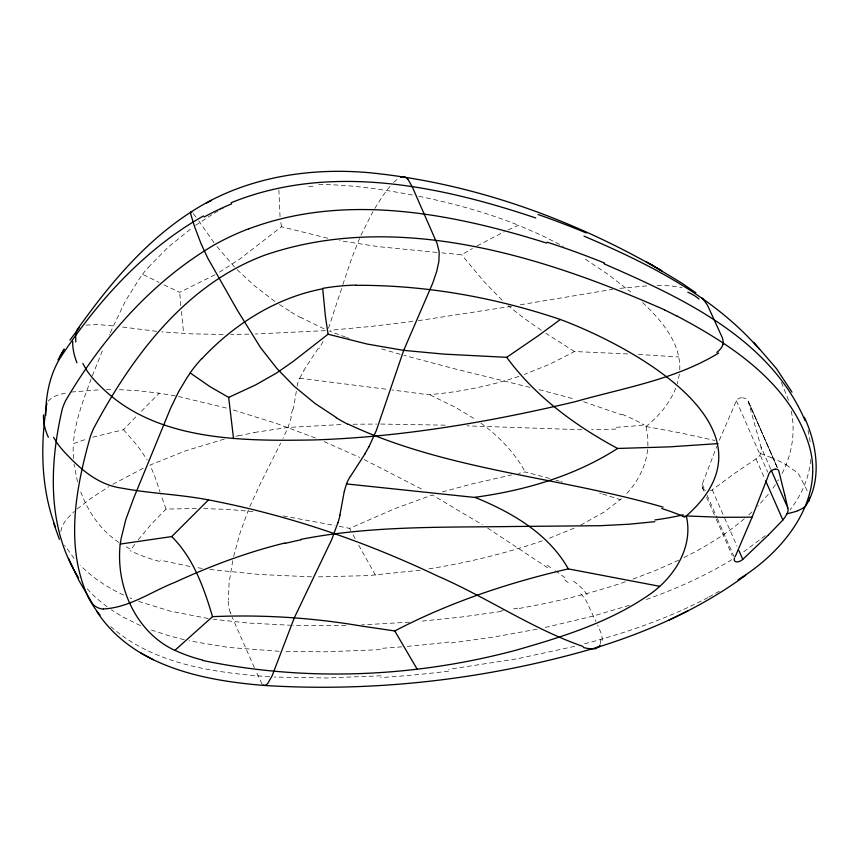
<?xml version="1.0" encoding="UTF-8"?>
<svg xmlns="http://www.w3.org/2000/svg" width="859" height="859" viewBox="0 0 859 859"><rect width="100%" height="100%" fill="white"/><g stroke="black" fill="none" stroke-linecap="round" stroke-linejoin="round"><path stroke-width="0.64" stroke-dasharray="4.29 3.22" d="M278.885 189.946L280.034 216.64M679.77 369.907C680.811 341.549 659.884 318.764 640.578 300.607M602.191 640.481L602.202 638.978A58.047 30.494 22.2 0 0 601.321 633.759L597.692 625.03M647.901 445.95L647.74 436.92L646.398 428.115L646.043 426.515L643.692 425.226M810.66 459.554C809.253 477.98 801.243 495.353 790.076 509.892M647.611 449.59C645.839 466.716 637.389 482.726 625.395 494.924M60.86 531.474C61.998 523.152 68.505 516.946 74.314 511.449M679.372 374.202L677.236 383.833M296.344 391.307L293.306 409.195M232.725 560.766L229.095 582.735L228.387 599.958M233.669 556.449L240.219 532.473L248.412 509.967M291.437 416.669L288.023 427.438L282.955 438.423M341.603 288.538L328.449 328.417M342.859 284.587L351.621 258.516L359.567 238.394M704.455 489.952A6.153 5.326 -4.5 0 1 702.232 484.208L716.857 446.315M91.161 378.948C83.838 398.759 75.882 418.73 73.724 439.915A165.1 122.579 -24.8 0 0 73.402 443.631L87.736 438.702M92.353 375.77L103.488 348.002M781.98 473.545C792.223 454.196 795.767 431.304 791.01 409.872M675.743 388.096C669.773 403.419 658.703 416.25 646.043 426.515L643.015 426.869M719.348 440.216L736.378 400.799A6.153 4.907 2.3 0 1 742.165 397.738L742.648 397.749M249.808 506.617L260.46 483.434L280.657 443.169M109.233 334.967L109.48 334.409M110.253 332.68L125.435 300.929L140.038 277.79A165.1 122.289 -24.6 0 1 142.658 274.322L159.044 282.396M360.963 235.248L372.892 211.711M374.792 208.436L382.921 195.627L390.319 185.877M777.76 480.965L778.512 479.741M318.12 348.529L303.785 370.326M775.398 484.648L771.994 489.512M134.702 544.445L131.105 549.492L123.75 545.508M138.213 539.796L150.959 524.559L166.012 509.086L196.797 508.507M48.201 401.185C53.054 395.451 61.032 394.066 68.011 392.595M768.311 494.333L757.842 506.155M148.285 267.417L168.042 247.263L192.437 227.592M92.729 437.177L123.524 429.715L136.892 415.724M175.376 395.913L159.237 393.186L139.416 413.222M393.615 182.301L398.619 178.232M751.958 511.943L748.221 515.379M580.705 525.107L603.952 512.168L621.486 498.735M765.208 535.683L741.693 553.336M744.334 518.772C725.608 534.663 704.444 547.473 682.476 558.339M77.181 508.936L91.58 497.898L108.825 486.666M709.813 490.897A6.174 5.347 -2.1 0 0 712.261 489.855L734.939 473.137L756.038 458.899A14.195 11.919 7 0 0 760.644 453.573A14.195 11.983 8.7 0 0 760.934 446.83M195.573 225.348L213 213.955M327.655 238.211L281.484 226.765L239.457 259.257L217.875 273.162M731.804 559.692C704.734 576.196 675.593 589.049 645.785 599.7M627.671 353.919L574.456 351.535L550.426 363.905L524.269 374.503M214.127 213.279L218.68 210.627M441.805 252.868L461.562 254.736L472.429 248.519M112.808 484.283L143.249 468.23M719.316 591.282L708.943 597.016M219.84 209.983L220.988 209.338M215.018 274.773L179.724 292.307L163.532 284.64M477.046 245.932L504.287 231.705M222.159 208.705L223.319 208.071M707.891 597.585C668.431 618.33 626.05 632.976 583.003 644.229M230.437 204.399L231.64 203.808M678.61 560.218L656.276 570.183L631.086 579.825M508.013 229.922L518.514 225.251L541.632 235.334L563.429 246.393M574.241 528.135L547.956 538.765M339.155 526.342L349.645 528.371L394.904 508.603L432.345 494.967L482.35 524.752M542.351 540.762C504.899 553.679 466.222 562.989 427.106 569.152M518.943 376.371C489.651 386.142 458.921 392.241 428.254 394.732L391.887 389.943M625.373 581.811C590.348 593.762 554.216 602.234 517.805 608.687M629.228 605.348L593.075 616.118L543.189 627.95M442.331 491.906L472.514 483.821L511.524 474.952M224.371 439.067L185.533 450.835L150.014 465.095L154.62 475.8L160.021 491.928M574.714 646.333L516.699 658.874L448.752 669.344M235.903 436.265L238.319 435.717M549.653 478.463L525.203 471.956L518.514 473.427M537.058 629.207L494.601 636.884L448.785 643.327M254.436 432.442L288.023 427.438L343.428 424.421M520.35 304.784L612.725 289.333M511.577 306.287L418.344 320.675M85.986 325.11L97.926 324.573L115.632 326.141M501.055 611.49L461.251 617.052L420.964 621.229M71.437 392.026L101.319 389.642M420.148 570.193L368.286 575.616L316.209 576.915M412.846 321.416L371.281 326.409L330.06 330.275M619.983 288.356L649.34 285.66M409.453 622.174L361.564 624.901M325.389 330.629L255.348 334.022M380.945 675.797L326.764 677.987L274.236 677.053M380.312 649.651L325.368 651.82L284.039 651.476M615.914 429.092L591.507 429.736M345.887 625.384L292.962 625.363M248.842 334.172L230.663 334.419M353.092 424.239L376.747 424.056M106.355 389.546L113.807 389.546M657.242 285.446L670.557 285.875L682.046 287.497M318.7 184.535C350.311 184.545 381.707 189.205 412.707 195.079M223.136 334.452L191.16 333.85L161.696 331.842M380.741 424.056L447.668 425.216M581.865 429.747L467.221 425.871M203.68 508.56L229.568 509.527L253.147 511.653M311.538 576.861L259.729 574.499L209.489 569.42M291.663 625.32L248.122 623.033L213.408 619.285M119.412 389.653L138.911 390.802L159.237 393.186M279.121 651.283L228.473 647.428L189.044 640.835M638.398 354.445L678.825 356.968M269.543 676.785C214.116 672.715 153.632 664.512 110.392 626.286M436.995 252.439L378.25 246.63L339.53 240.66M156.682 331.349L120.518 326.774M299.651 378.207L387.656 389.395M202.209 568.411L196.894 567.616M208.168 618.534L169.878 611.039L138.589 601.375M283.245 515.948L335.042 525.536M190 566.5L160.257 560.122M646.043 426.515L680.908 433.022L715.021 440.495M178.447 396.504L227.195 408.25M418.881 196.303C452.79 203.239 486.334 212.409 518.514 225.251M184.277 639.74L168.278 635.563L150.776 629.765M529.939 387.355L455.055 368.919L403.848 355.336M539.151 389.653L574.961 399.188M555.998 480.213L559.22 481.115M560.852 481.577L562.473 482.028M400.24 354.316L380.838 348.657M233.294 409.968L276.856 423.584L315.725 438.133M583.658 401.722L621.733 414.865M599.603 493.034L601.15 493.517M602.696 494L620.456 499.67M346.811 337.555L349.119 338.36M760.644 453.573L770.888 457.471M345.619 337.125L329.727 331.252M324.165 441.612L359.803 457.493M129.956 597.907L131.824 598.702M140.447 625.61L122.773 616.912L111.337 609.804M430.284 395L456.226 407.778L476.208 419.858M324.068 328.847L301.348 317.744M364.119 459.533L423.798 490.188M123.578 595.062C107.719 587.653 92.74 577.989 80.456 565.426M786.049 464.773L796.347 471.999A25.104 13.186 22.2 0 1 799.267 475.156L808.265 492.851M289.376 310.904L279.4 304.548M585.473 259.246L608.709 274.848L630.731 291.974M487.644 528.081L549.255 568.819M574.456 351.535L545.787 333.26M541.213 330.253L522.691 317.25L508.303 305.75M118.918 542.448C100.299 530.207 87.393 510.847 80.112 490.038M274.869 301.466L254.511 285.832L236.987 269.533M480.89 423.133C498.66 436.222 514.638 452.425 525.203 471.956M107.096 606.798L97.314 598.906A202.831 149.305 -21.9 0 1 85.642 586.922M564.76 579.922L569.474 583.562M502.15 300.231L484.122 281.688L461.562 254.736M234.496 266.945L216.715 246.243M580.759 593.719L581.779 594.868A54.385 28.572 22.2 0 1 586.815 601.955L595.845 621.519M123.524 429.715L137.687 445.993L147.243 459.962M193.254 213.644L196.808 218.122M74.11 558.414L64.693 545.304M262.006 683.925L255.864 670.997M213.998 242.689L198.74 220.838M375.415 575.133L358.074 544.048M355.154 538.657L352.48 533.686M350.869 530.669L349.645 528.371M781.411 382.405L788.573 400.369M254.371 667.668L232.263 617.385M777.041 466.909L748.339 401.593A6.174 4.81 3.9 0 0 742.648 397.835M770.63 468.842L760.967 446.83L748.339 401.593L777.255 467.479L748.049 400.842M736.378 400.799L767.71 472.16M756.038 458.899L764.628 478.463M712.251 489.834L723.697 515.915M724.652 518.084L737.054 546.335M702.265 484.208L704.96 490.349M707.118 495.256L716.814 517.354M717.351 518.589L734.595 557.867M702.308 487.397L704.455 492.282M706.592 497.157L715.697 517.902M716.234 519.126L732.255 555.633M166.012 509.086L160.955 494.848M230.974 614.045L230.47 612.499M77.514 481.835L73.981 464.193M808.008 430.176L810.316 442.557M281.484 226.765L280.453 219.947M181.432 311.409L183.654 333.485M180.777 305.772L179.724 292.307M73.445 458.577L73.165 451.093A167.161 124.083 -24.8 0 1 73.337 443.641M238.351 435.921A327.462 257.603 -23 0 1 254.447 432.646M230.341 612.8A23.622 8.633 89 0 1 228.118 600.044M573.554 581.242A32.255 12.81 30.3 0 1 587.653 595.588M547.119 565.168A78.094 12.52 37.1 0 1 551.381 568.046M555.376 570.806A78.094 12.52 37.1 0 1 565.158 577.817M159.452 561.367A189.624 137.934 -20.3 0 1 130.074 550.608M770.877 457.514A70.567 37.066 22.2 0 1 786.092 464.73M517.773 608.151A806.698 628.799 -21.6 0 1 512.222 609.117M503.277 610.609A806.698 628.799 -21.6 0 1 501.033 610.964M142.54 274.268A167.161 123.782 -24.7 0 1 148.178 267.364M308.789 186.328A189.624 147.48 -25.4 0 1 313.514 186.21M448.881 642.027A1015.81 758.851 -23.1 0 1 406.919 646.398M401.862 646.827A1015.81 758.851 -23.1 0 1 380.516 648.395M600.666 639.461A31.912 14.281 48.8 0 1 600.441 643.649M622.077 414.263A286.015 242.936 -35.3 0 1 644.025 424.754M301.23 317.862A327.462 242.775 -18.5 0 1 289.258 311.001M448.591 671.169A998.33 744.656 -24.8 0 1 380.634 677.579M323.048 341.431A170.716 135.872 -17.3 0 1 318.904 348.775M299.866 378.239A63.577 47.385 -23.9 0 1 304.118 370.422M297.107 386.292A63.577 47.857 -22.9 0 1 299.351 378.185M292.575 409.174A170.716 131.105 -17.2 0 1 290.621 416.615M643.101 425.033A286.015 181.206 -12.9 0 1 616.257 427.277M705.529 490.446A6.174 5.347 -2.1 0 1 704.906 490.124"/><path stroke-width="1.29" d="M723.235 344.556L723.246 343.052A58.047 30.494 22.2 0 0 722.365 337.823L707.859 306.019A54.385 28.572 22.2 0 0 702.834 298.932M248.627 228.805A202.831 154.964 -24.7 0 0 214.729 244.622C151.871 281.473 102.232 338.435 65.563 400.756A96.68 68.881 -28.9 0 0 62.406 408.487C49.382 463.957 46.837 527.974 78.556 577.774M344.234 491.541L339.885 515.11M337.941 522.637L331.799 539.398L294.347 617.707L272.067 675.958L267.707 683.539L265.785 685.181L264.1 685.45C203.272 680.543 132.511 666.455 96.799 611.49M804.378 417.291C816.888 444.124 822.503 480.235 805.527 506.241A59.314 31.16 22.2 0 1 797.904 510.6M768.515 474.995L768.322 475.532M768.193 475.897L768 476.434M767.667 477.325L752.097 517.182L735.776 555.301M46.848 403.397C40.319 444.21 40.641 487.837 55.481 526.964M735.487 555.945L735.186 556.589M191.911 212.366L190.773 212.194L190.773 214.235L194.456 226.347L201.017 243.623L207.674 257.968L237.342 310.239L260.599 347.702L277.006 368.618L294.476 386.561L315.189 403.569L336.449 417.624M368.93 446.863L376.382 430.38L403.698 350.365L432.818 282.933L436.716 271.347L438.895 261.437L439.207 252.106L437.21 243.849L412.18 186.661L407.767 179.026M58.004 359.953L64.135 349.108L59.572 357.172M350.386 476.498L364.828 454.121M69.912 340.143L79.554 327.354M201.94 358.665C234.077 324.315 276.093 297.611 322.726 288.796L325.336 315.779L328.074 334.215L367.319 344.083L403.698 350.365L444.243 354.144L506.692 357.323L538.443 335.611L560.369 319.484C631.182 345.952 785.888 428.426 686.298 515.937L683.399 516.603M583.1 646.473C532.118 628.767 487.096 597.434 437.628 576.056C364.796 541.363 287.797 514.981 208.479 499.906L171.746 536.564L120.324 544.069M768.483 534.889L782.871 520.039L765.702 480.911M768.247 535.125L742.777 559.381L738.955 550.683M202.552 660.431C305.353 681.939 413.662 677.407 515.056 650.467C561.217 637.292 608.269 622.796 648.244 595.405C673.639 578.375 693.793 547.462 686.298 515.937L720.873 517.301L752.097 517.182M718.65 353.028C675.281 379.624 623.237 387.978 574.832 401.787C489.437 422.005 402.409 436.984 314.555 439.937C242.131 441.182 154.996 441.472 100.213 386.035A104.164 57.489 20.8 0 1 85.632 368.694M659.626 586.3L568.314 568.883C508.249 582.767 449.525 602.363 394.775 630.957L361.983 626.136C312.644 617.675 262.553 614.496 212.549 616.655L174.839 650.37C140.489 634.479 120.722 596.747 119.626 559.918A162.319 122.73 -24 0 1 120.196 544.08M328.074 334.215L293.563 361.145L276.587 373.021L255.467 384.993L228.666 397.406L209.714 386.475L190.301 372.999A159.656 118.746 -22.7 0 0 186.725 378.132L178.554 391.822L170.576 408.261L133.843 497.758L125.79 519.641L121.14 538.518A159.656 120.743 -23.9 0 0 120.324 544.069M745.698 575.262C701.127 608.14 649.909 630.946 597.22 647.375L596.253 647.632M190.773 212.194C144.43 242.023 108.739 285.285 77.095 329.77L75.603 334.376L75.775 342.022M717.995 443.598L669.333 446.873L617.578 448.462C574.65 476.069 524.462 490.65 474.254 497.382L346.574 483.939M737.978 579.771C782.248 553.035 825.048 501.559 809.468 446.723C791.268 384.08 731.825 345.05 677.236 316.176M191.074 211.99C243.43 177.706 307.758 167.183 369.359 172.713C472.482 182.935 572.534 218.927 661.827 270.886L646.097 261.619M203.454 215.953C144.033 249.475 97.239 301.649 60.055 358.149C49.693 375.2 45.645 395.666 45.774 415.38M205.902 203.336L211.486 200.372M668.828 620.209L688.263 610.674M598.476 646.87L597.22 647.375C489.555 679.115 376.156 692.44 264.1 685.45L263.015 684.934M231.211 202.692C329.308 162.834 439.056 185.447 535.769 217.982M248.659 228.902C345.05 192.566 451.447 213.204 546.614 243.054M400.509 177.298L401.378 177.008M285.199 542.931C247.156 552.165 210.391 566.038 174.86 582.37C151.409 591.572 129.344 607.689 103.52 608.945M301.176 539.323C370.379 525.708 441.333 527.447 511.534 526.524L600.548 525.687L628.842 524.237L654.837 521.692M355.98 285.317C425.302 284.952 494.763 297.354 560.369 319.484M208.479 499.906C179.842 494.354 150.529 493.592 121.892 488.148C100.535 485.335 83.312 471.795 68.924 456.709A100.707 50.144 23.7 0 1 55.975 441.354M663.073 507.143C559.069 476.745 447.271 470.657 348.271 424.196M604.006 263.82C681.423 297.45 769.911 338.36 805.108 420.674M584.023 236.15C647.901 263.402 712.798 295.721 759.152 348.937M475.21 497.479C511.696 512.318 548.418 533.557 568.314 568.883M664.598 309.863C542.695 256.003 396.278 209.918 264.626 255.209C185.372 284.769 132.039 356.41 93.588 428.523A137.504 99.032 -27.9 0 0 90.453 436.189C75.785 487.966 64.704 546.635 88.337 597.424A180.326 133.864 -22.6 0 0 100.063 615.141M140.865 653.108L153.439 659.798M650.564 264.25L681.745 283.094L695.897 292.822M617.578 448.462C575.101 425.559 535.511 396.525 506.692 357.323M701.803 297.783L702.823 298.932M753.783 342.344L776.418 368.565L791.987 392.144M171.746 536.564C193.651 558.457 203.83 587.728 212.549 616.655M417.27 669.365L394.775 630.957M56.06 441.354L53.591 437.317M85.782 368.694L82.808 363.443M771.167 470.066L787.81 507.97L784.772 495.052M68.527 558.393L78.953 580.534L92.557 603.791A26.446 18.63 -36.7 0 0 103.445 609.128M59.389 539.269L53.645 523.367M784.718 494.838L778.866 471.14A6.11 3.919 -43.4 0 0 775.022 469.239M233.541 438.627L228.666 397.406M661.731 508.517A289.633 178.468 -14.3 0 1 684.934 517.107M190.075 372.924A162.319 120.668 -22.7 0 1 201.736 358.568M322.726 288.356A187.842 138.224 -23.4 0 1 356.023 285.102M664.533 309.927A809.071 603.77 -25.3 0 1 677.182 316.241M285.242 543.382A329.265 239.253 -23.5 0 1 301.198 539.785M722.859 344.545A31.912 16.428 -5.5 0 1 716.793 352.437M547.183 242.195A1015.81 764.338 -23.6 0 1 604.586 263.069M48.351 437.274A130.085 71.92 14.3 0 1 43.476 414.961M809.457 497.554A31.375 16.482 22.2 0 1 809.135 500.926M538.067 214.514A996.397 772.832 -23 0 1 586.353 233.004M204.141 216.994A197.044 142.186 -23.9 0 1 231.651 203.851M76.923 362.723A130.772 70.073 22.8 0 1 72.693 341.12M687.823 292.221A32.255 20.466 12.6 0 1 698.979 299.029M401.4 176.814A23.622 11.639 -78.5 0 1 407.724 179.134M348.088 424.4A329.265 248.305 -26.3 0 1 336.277 417.807M596.747 648.491A77.385 36.314 53.9 0 1 583.497 647.525M599.979 645.12A31.912 14.281 48.8 0 1 598.744 647.16M202.735 660.109A187.842 141.37 -25.1 0 1 174.892 650.306M683.27 514.809A289.977 240.799 -36.8 0 1 654.912 519.942M368.822 446.841A172.616 127.153 -24.7 0 1 364.721 454.089M346.402 483.918A64.736 48.662 -23.2 0 1 350.279 476.466M344.362 491.531A64.736 48.437 -23.6 0 1 346.639 483.939M340.014 515.099A172.616 128.442 -25.1 0 1 338.059 522.648M787.853 507.937A14.195 7.914 -42.7 0 1 787.177 513.703M768.601 474.458A6.153 4.037 -42.7 0 1 774.088 469.379A6.475 4.134 -43.2 0 1 775.043 469.143M786.93 513.736A14.195 7.774 -43.9 0 1 782.785 519.974M797.99 510.665A100.073 52.571 22.2 0 1 787.027 513.693M734.585 557.878A6.153 3.533 -36.5 0 0 736.281 561.829A6.475 3.694 -36.1 0 0 737.119 561.893A6.11 3.339 -35.2 0 0 742.734 559.349"/></g></svg>
